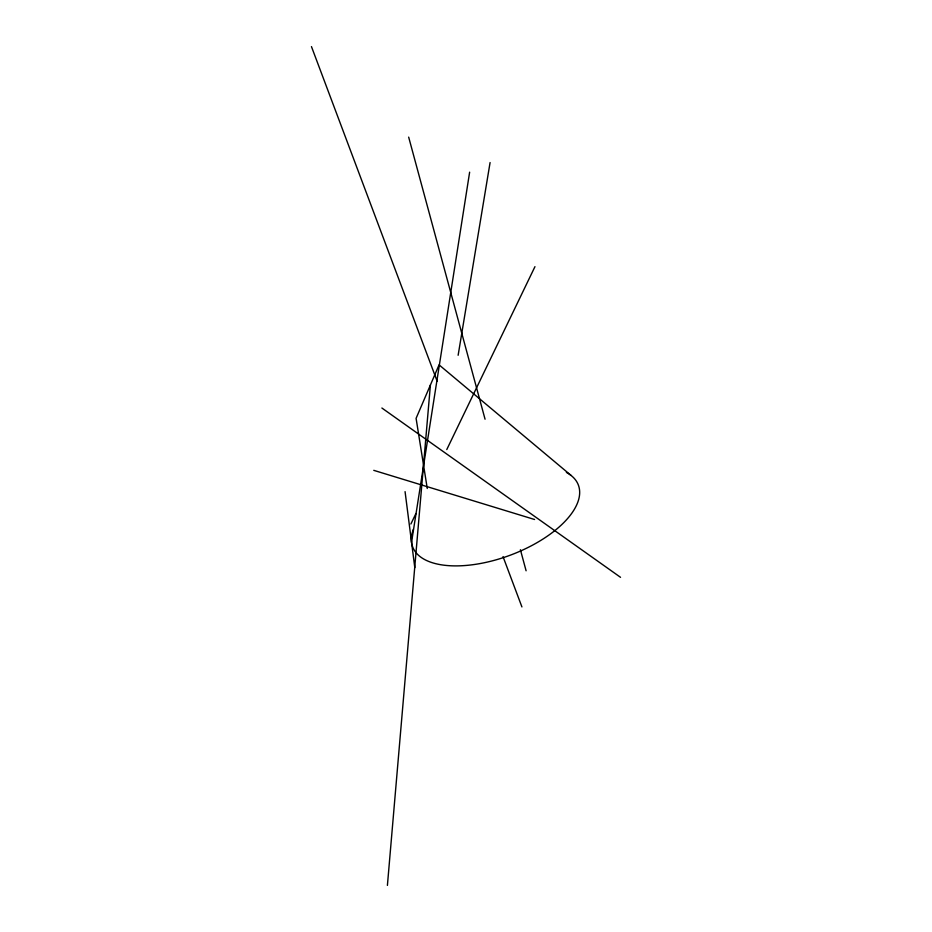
<?xml version="1.0" encoding="UTF-8"?>
<svg xmlns="http://www.w3.org/2000/svg" width="932" height="932" viewBox="0 0 932 932"><rect width="100%" height="100%" fill="white"/><g stroke="black" fill="none" stroke-linecap="round" stroke-linejoin="round"><path stroke-width="1.4" d="M387.409 885.4L430.398 385.033M411.548 542.249L469.635 172.164M458.136 355.278L490.081 162.552M410.872 524.029L415.905 513.579M446.778 449.562L534.956 266.668M373.767 470.345L534.584 519.497M381.887 408.018L620.537 577.327M571.06 475.425L439.065 364.855L416.091 418.352L427.264 488.496M311.463 46.6L437.131 381.165M503.024 556.614L521.92 606.93M408.67 137.121L485.059 419.214M520.405 549.74L526.102 570.792M405.07 491.642L414.798 567.646M566.376 472.408A88.435 41.893 -20.4 0 1 510.223 555.204A88.435 41.893 -20.4 0 1 413.424 529.248"/></g></svg>
